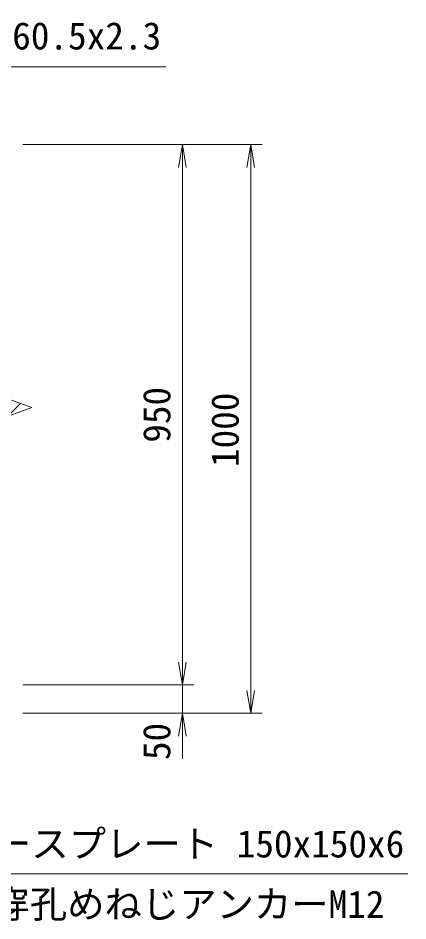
# Model space of a CAD drawing. Units: millimetres, scale not verified. Extents: x -4200 to 4200, y -2970 to 2970.
# Drawn here: x -1223 to -538, y -404 to 1184 of the extents above; entities that cross this region are included whole.
import ezdxf
from ezdxf.enums import TextEntityAlignment as Align

# ---------------------------------------------------------------- set-up
doc = ezdxf.new("R2010")
doc.units = ezdxf.units.MM
doc.header["$LTSCALE"] = 20
for name, color, linetype, lineweight in [('0-4_D-STR-DIM', 7, 'Continuous', 9), ('0-5_0', 3, 'Continuous', 18), ('0-6_D-STR-TXT', 7, 'Continuous', 9), ('0-7_D-STR2', 7, 'Continuous', 9)]:
    doc.layers.add(name, color=color, linetype=linetype, lineweight=lineweight)
doc.styles.add('ＭＳ ゴシック', font='')
doc.styles.get('ＭＳ ゴシック').set_extended_font_data('MS Gothic')

# ---------------------------------------------------------------- blocks, each defined once
blk = doc.blocks.new('_Open')
at = {"layer": '0-5_0', "color": 7, "lineweight": 9}
blk.add_line((-20, 3.33), (0, 0), dxfattribs=at)
blk.add_lwpolyline([(-20, -3.33), (0, 0), (-20, 0)], dxfattribs=at)

msp = doc.modelspace()

# ---------------------------------------------------------------- linework, layer by layer
at = {"layer": '0-4_D-STR-DIM'}
for p, q in [((-1214.05, 961.37), (-914.05, 961.37)), ((-1214.05, 961.37), (-794.05, 961.37)), ((-934.05, 51.37), (-934.05, 921.37)), ((-814.05, 1.37), (-814.05, 921.37)), ((-1198.81, 499.19), (-1234.05, 512.02)), ((-1269.28, 473.54), (-1198.81, 499.19)), ((-934.05, 51.37), (-934.05, 91.37)), ((-1214.05, 11.37), (-914.05, 11.37)), ((-1214.05, 11.37), (-914.05, 11.37)), ((-934.05, -38.63), (-934.05, 11.37)), ((-1214.05, -38.63), (-914.05, -38.63)), ((-1214.05, -38.63), (-794.05, -38.63)), ((-934.05, -78.63), (-934.05, -118.63))]:
    msp.add_line(p, q, dxfattribs=at)
at = {"layer": '0-6_D-STR-TXT'}
for points in [[(-963.15, 1098.46), (-1496.31, 1098.46), (-1578.24, 872.73)], [(-537.97, -321.11), (-1384.58, -321.11), (-1517.89, -38.36)]]:
    msp.add_lwpolyline(points, dxfattribs=at)
at = {"layer": '0-7_D-STR2'}
msp.add_lwpolyline([(-1241.22, 483.76), (-1238.61, 486.37), (-1218.58, 506.39)], dxfattribs=at)

# ---------------------------------------------------------------- block references
at = {"layer": '0-4_D-STR-DIM', "xscale": 2, "yscale": 2}
for p, rotation in [((-934.05, 961.37), 90), ((-814.05, 961.37), 90), ((-934.05, 11.37), 270), ((-934.05, 11.37), 270), ((-814.05, -38.63), 270), ((-934.05, -38.63), 90)]:
    msp.add_blockref('_Open', p, dxfattribs=dict(at, rotation=rotation))

# ---------------------------------------------------------------- texts
at = {"layer": '0-4_D-STR-DIM', "style": 'ＭＳ ゴシック'}
for s, p in [('950', (-940.79, 437.24)), ('1000', (-820.79, 394.47)), ('50', (-940.79, -120.83))]:
    msp.add_text(s, height=48.09, rotation=90, dxfattribs=at).set_placement(p, align=Align.BOTTOM_LEFT)
at = {"layer": '0-6_D-STR-TXT', "style": 'ＭＳ ゴシック'}
for s, p in [('門柱 φ60.5x2.3', (-1446.65, 1114.35)), ('ベースプレート 150x150x6 ', (-1330.61, -306.5)), ('他穿孔めねじアンカーM12', (-1333.23, -412.73))]:
    msp.add_text(s, height=48.09, dxfattribs=at).set_placement(p, align=Align.BOTTOM_LEFT)

doc.saveas('drawing.dxf')
